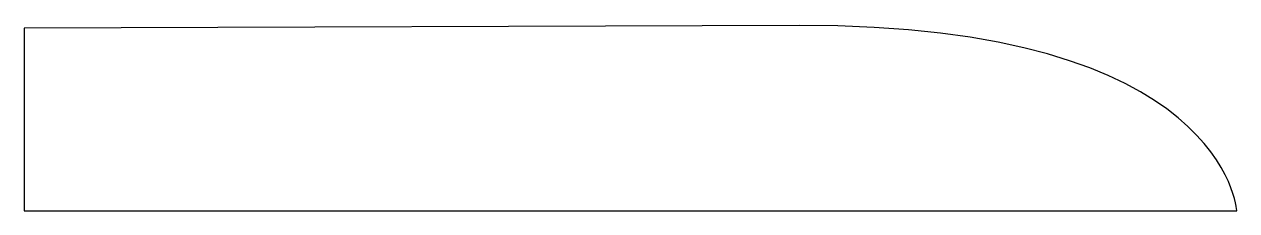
# Model space of a CAD drawing. Extents: x 0.05 to 4.74, y 0.05 to 0.77.
import ezdxf

# ---------------------------------------------------------------- set-up
doc = ezdxf.new("R2010")
doc.units = 0
doc.layers.add('Ebene_1', color=7, linetype='CONTINUOUS')

msp = doc.modelspace()

# ---------------------------------------------------------------- linework, layer by layer
at = {"layer": 'Ebene_1', "color": 7}
for p, q in [((3.045734, 0.767761), (0.050001, 0.758194)), ((0.050001, 0.758194), (0.050001, 0.049999)), ((0.050001, 0.049999), (4.738311, 0.049999))]:
    msp.add_line(p, q, dxfattribs=at)
msp.add_open_spline([(4.738311, 0.049999), (4.738311, 0.049999), (4.697194, 0.773036), (3.045734, 0.767761)], degree=3, dxfattribs=at)

doc.saveas('drawing.dxf')
